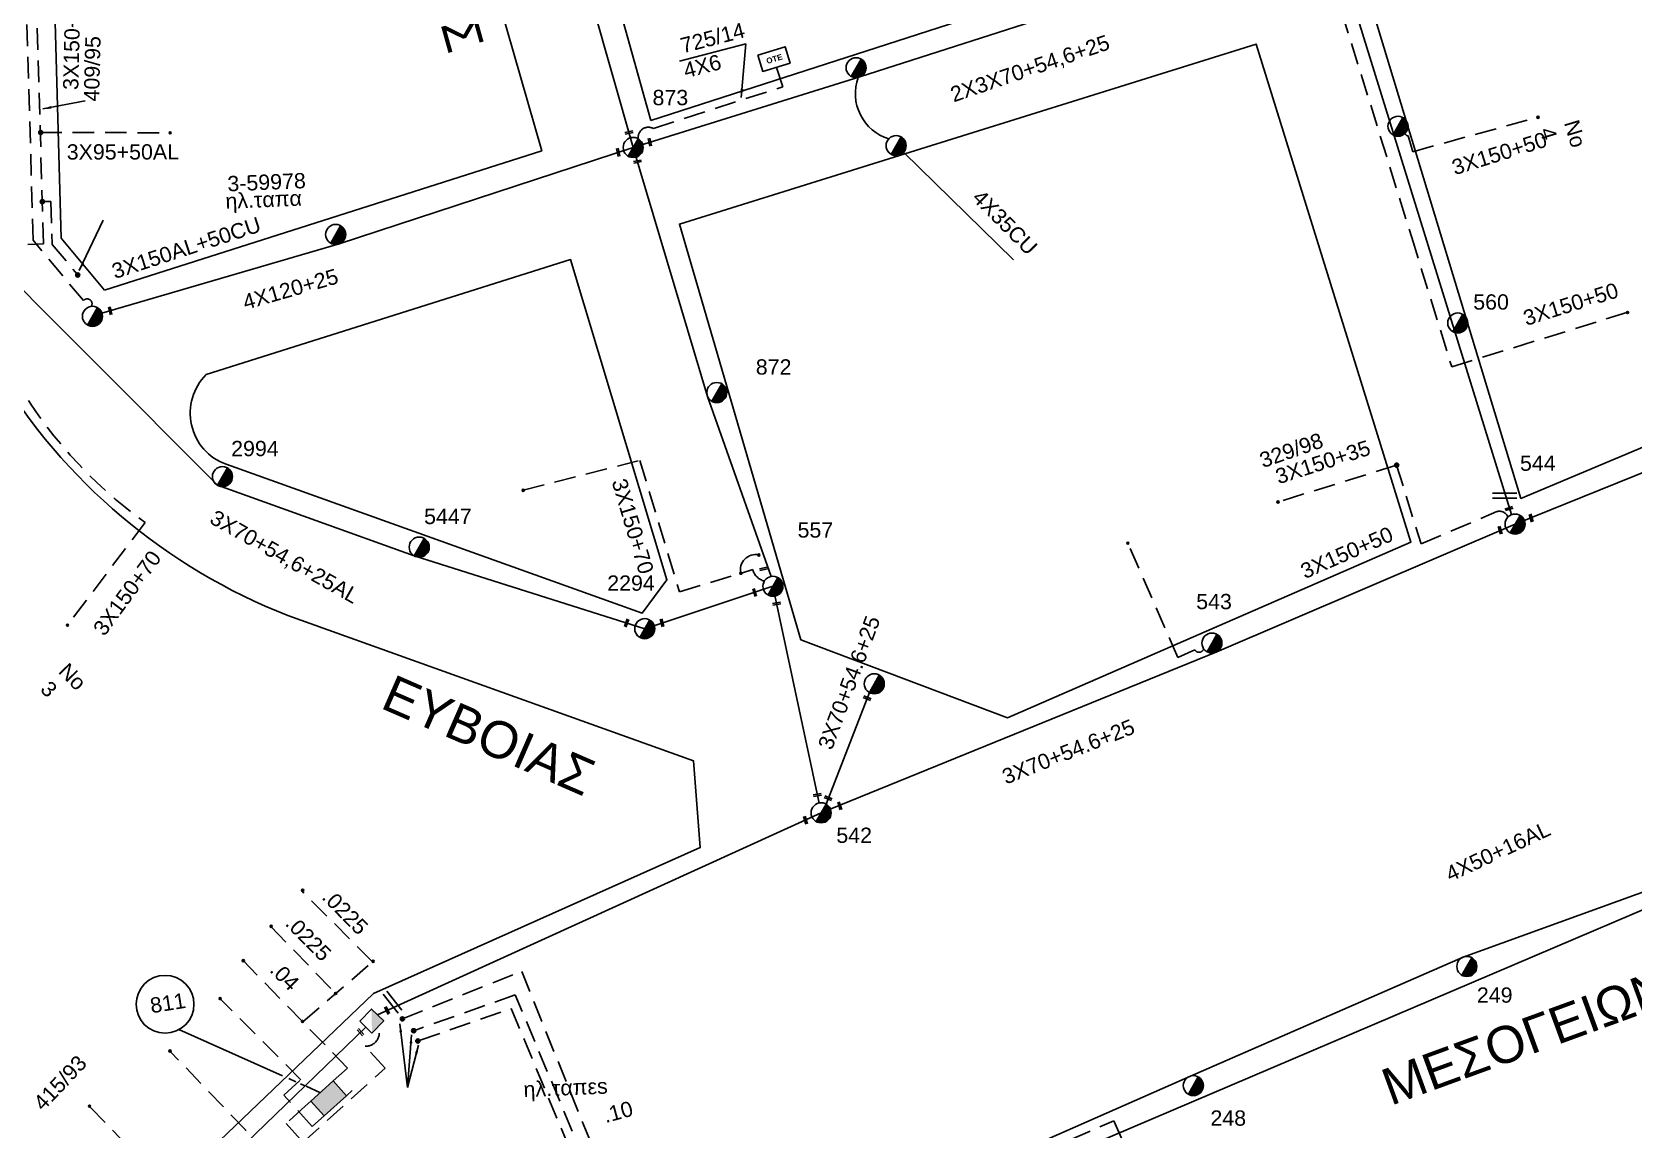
# Model space of a CAD drawing. Header units: millimetres. Extents: x 771 to 3391, y 686 to 1835.
# Drawn here: x 2200.2 to 2388.6, y 1371.8 to 1501 of the extents above; entities that cross this region are included whole.
import ezdxf

# ---------------------------------------------------------------- set-up
doc = ezdxf.new("R2010")
doc.units = ezdxf.units.MM
doc.linetypes.add('DASHED', pattern=[19.05, 12.7, -6.35])
for name, color, linetype in [('Link Box 4 Διευθύνσεων', 7, 'Continuous'), ('Pillar OTE', 7, 'Continuous'), ('Άγνωστα', 7, 'Continuous'), ('Γυμνά εναέρια ΧΤ (3Φ)   4x35CU', 7, 'Continuous'), ('Γυμνά εναέρια ΧΤ και ΦΟΠ (3Φ)   4x50+16AL', 7, 'Continuous'), ('Εναέρια παροχή ΧΤ 4x16', 7, 'SYN_LINE'), ('Επιγραφές - Σχήματα', 7, 'Continuous'), ('Καλωδια Χ.Τ. 3x50+35', 7, 'Continuous'), ('Καλωδια ΧΤ  3X95+50', 7, 'Continuous'), ('Καλώδια ΧΤ   3x150+50CU', 7, 'DASHED'), ('Καλώδια ΧΤ   3x150+70AL', 7, 'DASHED'), ('Καλώδια ΧΤ   3x150AL+50CU', 7, 'DASHED'), ('Μηχανική τομή', 7, 'Continuous'), ('Στύλος ΦΜ', 7, 'Continuous'), ('Στύλος ΦΜ @ 1', 7, 'Continuous'), ('Συνδέσεις', 7, 'Continuous'), ('Συνεστραμμένα ΧΤ   3x70+54.6+25 AL', 7, 'SYN_LINE'), ('Συνεστραμμένα ΧΤ   4x120+25 AL', 7, 'SYN_LINE'), ('Τομή', 7, 'Continuous'), ('Υπόβαθρο ΔΕΗ', 7, 'Continuous'), ('Υπόγεια Καλώδια Δικτύου ΧΤ   .04', 7, 'DASHED'), ('Υπόγεια Καλώδια Δικτύου ΧΤ   .10', 7, 'DASHED'), ('Υπόγεια Καλώδια Δικτύου ΧΤ   .15', 7, 'DASHED'), ('Υπόγεια καλώδια Παροχών ΧΤ   .0225', 7, 'DASHED'), ('Υπόγεια καλώδια Παροχών ΧΤ   4x6', 7, 'DASHED')]:
    doc.layers.add(name, color=color, linetype=linetype)
doc.styles.add('arial', font='arial.ttf')
doc.styles.get("Standard").update_dxf_attribs({"font": 'arial.ttf'})
doc.linetypes.add('SYN_LINE', pattern='A,0.5,-0.0001,["/\\/\\/\\/",Standard,S=0.1,R=0,X=0,Y=-0.05],-0.25', length=0.7501)
doc.dimstyles.new('ISO-25', dxfattribs={"dimtxt": 2.5, "dimasz": 2.5, "dimexe": 1.25, "dimexo": 0.625, "dimtad": 1, "dimtxsty": 'Standard', "dimcen": 2.5, "dimadec": 0, "dimazin": 0, "dimtfac": 1, "dimtmove": 0, "dimatfit": 3, "dimfxl": 1, "dimarcsym": 0})

# ---------------------------------------------------------------- blocks, each defined once
blk = doc.blocks.new('LINK BOX 4 ΑΝΑΧΩΡΗΣΕΩΝ')
at = {"layer": 'Link Box 4 Διευθύνσεων', "ltscale": 40}
blk.add_hatch(color=256, dxfattribs=at).paths.add_polyline_path([(-3.54, 0), (-3.54, -4.67), (3.54, -4.67), (3.54, 0)])
for p, q in [((-3.54, 0), (-5.33, 0)), ((5.33, 0), (3.54, 0)), ((-3.54, -4.67), (-5.33, -4.67)), ((5.33, -4.67), (3.54, -4.67))]:
    blk.add_line(p, q, dxfattribs=at)
blk.add_lwpolyline([(-3.54, -4.67), (-3.54, 0), (3.54, 0), (3.54, -4.67)], close=True, dxfattribs=at)
blk = doc.blocks.new('ΥΠΑΡΧΩΝ ΤΣΙΜΕΝΤΕΝΙΟΣ ΣΤΥΛΟΣ')
at = {"layer": 'Στύλος ΦΜ'}
blk.add_hatch(color=7, dxfattribs=at).paths.add_polyline_path([(-1.29, -2.28, 0.574793), (2.62, 0, 0.268822), (1.3, 2.27)])
at = {"layer": 'Στύλος ΦΜ', "color": 7}
blk.add_line((-1.29, -2.28), (1.3, 2.27), dxfattribs=at)
blk.add_circle((0, 0), 2.62, dxfattribs=at)
at = {"layer": 'Στύλος ΦΜ', "flags": 4}
for tag, p in [('ΑΡΙΘΜΟΣ', (-4.68, 8.05)), ('ΤΥΠΟΣ', (-4.91, 3.03))]:
    blk.add_attdef(tag, p, '', height=4, dxfattribs=at)
blk = doc.blocks.new('TETRAGWNOS STYLOS')
at = {"layer": 'Επιγραφές - Σχήματα', "ltscale": 20}
h = blk.add_hatch(color=256, dxfattribs=at)
h.dxf.hatch_style = 1
h.paths.add_polyline_path([(1780.49, 599.68), (1778.49, 597.68), (1780.49, 597.68)])
blk.add_lwpolyline([(1778.49, 599.68), (1780.49, 599.68), (1780.49, 597.68), (1778.49, 597.68)], close=True, dxfattribs=at)
blk = doc.blocks.new('ΜΗΧΑΝΙΚΗ ΤΟΜΗ')
at = {"layer": 'Μηχανική τομή', "ltscale": 40}
for p, q in [((-1.89, 0.78), (1.89, 0.78)), ((1.89, 0), (-1.89, 0))]:
    blk.add_line(p, q, dxfattribs=at)
blk = doc.blocks.new('_ΣΥΝΔΕΣΗ')
at = {"layer": 'Συνδέσεις', "linetype": 'SYN_LINE', "ltscale": 40}
blk.add_hatch(color=256, dxfattribs=at).paths.add_polyline_path([(0.5, -0.01, 1), (-0.5, -0.01, 1)])
at = {"layer": 'Συνδέσεις'}
blk.add_circle((0, -0.01), 0.5, dxfattribs=at)
blk = doc.blocks.new('ΤΟΜΗ')
at = {"layer": 'Τομή', "ltscale": 40}
for p, q in [((-5.68, 0), (5.68, 0)), ((5.68, -2.33), (-5.68, -2.33))]:
    blk.add_line(p, q, dxfattribs=at)
blk = doc.blocks.new('PILLAR ΟΤΕ')
at = {"layer": 'Pillar OTE', "ltscale": 40}
blk.add_lwpolyline([(-3.31, 2.02), (3.39, 2.02), (3.39, -1.99), (-3.31, -1.99)], close=True, dxfattribs=at)
at = {"layer": 'Pillar OTE', "insert": (-1.81, 0.71), "char_height": 1.3575, "width": 109.961, "attachment_point": 1}
blk.add_mtext('{\\fArial|b1|i0|c161|p34;OTE}', dxfattribs=at)

msp = doc.modelspace()

# ---------------------------------------------------------------- linework, layer by layer
at = {"layer": 'Άγνωστα', "color": 62, "linetype": 'DASHED', "ltscale": 0.2}
msp.add_lwpolyline([(2360.72151, 1449.98856), (2346.8008, 1445.66791)], dxfattribs=at)
msp.add_lwpolyline([(2338.0266, 1428.38369, -0.656963491), (2336.98345, 1428.24959), (2334.96609, 1427.37079), (2329.10997, 1440.81405)], format="xyb", dxfattribs=at)
at = {"layer": 'Άγνωστα', "color": 30, "linetype": 'DASHED', "ltscale": 0.2}
msp.add_lwpolyline([(2213.10772, 1360.34515, 0.768785498), (2214.30125, 1361.12574), (2225.34879, 1371.71414), (2216.50531, 1380.94841)], format="xyb", dxfattribs=at)
at = {"layer": 'Άγνωστα', "color": 151, "linetype": 'SYN_LINE', "ltscale": 8}
msp.add_arc((2302.65189, 1493.72165), 5.5986, 160.3283951, 252.5561043, dxfattribs=at)
at = {"layer": 'Γυμνά εναέρια ΧΤ (3Φ)   4x35CU', "color": 151, "linetype": 'SYN_LINE', "ltscale": 20}
msp.add_lwpolyline([(2302.72215, 1486.8022), (2315.65008, 1474.14871)], dxfattribs=at)
at = {"layer": 'Γυμνά εναέρια ΧΤ και ΦΟΠ (3Φ)   4x50+16AL', "color": 30, "linetype": 'Continuous', "ltscale": 0.2}
for points in [[(2278.28449, 1351.20283), (2295.244, 1359.92884), (2336.46877, 1378.10623), (2368.56444, 1392.09812), (2393.5723, 1401.14014)], [(2190.38208, 1337.62639), (2213.50616, 1358.75362), (2239.4684, 1383.84828)]]:
    msp.add_lwpolyline(points, dxfattribs=at)
at = {"layer": 'Καλωδια Χ.Τ. 3x50+35', "color": 30, "linetype": 'DASHED', "ltscale": 0.2}
msp.add_lwpolyline([(2207.02658, 1374.45698), (2217.23406, 1363.93666)], dxfattribs=at)
at = {"layer": 'Καλωδια ΧΤ  3X95+50', "color": 1, "linetype": 'DASHED', "ltscale": 0.2}
msp.add_lwpolyline([(2201.17225, 1489.13921), (2216.32932, 1489.10534)], dxfattribs=at)
at = {"layer": 'Καλώδια ΧΤ   3x150+50CU', "color": 2, "linetype": 'DASHED', "ltscale": 0.2}
msp.add_lwpolyline([(2307.80651, 1694.31689, 0.617855335), (2303.87028, 1689.74731), (2304.40308, 1672.38382, 0.305282841), (2305.76822, 1669.28327), (2306.21467, 1656.06984, 0.134552215), (2307.67695, 1653.67368), (2315.00273, 1625.78292), (2327.9699, 1588.13123, 0.203006281), (2328.5739, 1586.71162), (2333.29204, 1565.50222), (2339.83672, 1545.13426), (2349.71102, 1514.51809, 0.608622879), (2354.81984, 1512.41433), (2357.36615, 1504.2069), (2354.28186, 1503.25001), (2362.49201, 1476.78657), (2367.19553, 1461.54593), (2387.85221, 1467.96832)], format="xyb", dxfattribs=at)
at = {"layer": 'Καλώδια ΧΤ   3x150+50CU', "color": 151, "linetype": 'DASHED', "ltscale": 0.2}
for points in [[(2207.18012, 1468.67259, 0.913197862), (2206.24816, 1469.35388), (2200.33319, 1476.44557), (2199.42786, 1508.24191), (2203.32714, 1518.15634), (2182.16755, 1524.29321), (2179.53288, 1514.77973)], [(2274.89098, 1348.34043, 0.978410524), (2279.84393, 1350.70787), (2293.33265, 1357.62963, 0.846387547), (2297.93397, 1359.83625), (2327.43964, 1372.8463), (2331.21684, 1364.27994)]]:
    msp.add_lwpolyline(points, format="xyb", dxfattribs=at)
at = {"layer": 'Καλώδια ΧΤ   3x150+50CU', "color": 1, "linetype": 'DASHED', "ltscale": 0.2}
for points in [[(2192.09615, 1475.66644), (2201.54578, 1476.02027), (2200.63435, 1508.03093), (2204.30029, 1517.35204), (2223.48957, 1509.805)], [(2201.40387, 1481.0046), (2202.43374, 1481.00483), (2202.57727, 1475.96388), (2205.54318, 1472.40792)]]:
    msp.add_lwpolyline(points, dxfattribs=at)
at = {"layer": 'Καλώδια ΧΤ   3x150+50CU', "color": 27, "linetype": 'DASHED', "ltscale": 0.2}
msp.add_lwpolyline([(2361.68501, 1489.00813, 0.207683988), (2362.0598, 1488.73302), (2362.62349, 1486.87583), (2377.31258, 1490.93855)], format="xyb", dxfattribs=at)
at = {"layer": 'Καλώδια ΧΤ   3x150+50CU', "color": 62, "linetype": 'DASHED', "ltscale": 0.2}
msp.add_lwpolyline([(2360.72151, 1449.98856), (2363.60117, 1440.71059), (2372.51703, 1444.53054, -0.373458585), (2373.81817, 1443.88887)], format="xyb", dxfattribs=at)
at = {"layer": 'Καλώδια ΧΤ   3x150+50CU', "color": 133, "linetype": 'DASHED', "ltscale": 0.2}
msp.add_lwpolyline([(2245.75453, 1382.28069), (2256.56744, 1386.03392), (2269.80037, 1354.3495), (2268.78913, 1353.9012, 0.768063866), (2261.00811, 1341.90538)], format="xyb", dxfattribs=at)
at = {"layer": 'Καλώδια ΧΤ   3x150+50CU', "color": 5, "linetype": 'DASHED', "ltscale": 0.2}
msp.add_lwpolyline([(2232.34872, 1374.5486), (2230.09453, 1372.51528), (2232.08235, 1370.31154), (2241.72579, 1379.01009), (2239.37219, 1381.61935, 0.581504771), (2240.88227, 1383.87935)], format="xyb", dxfattribs=at)
at = {"layer": 'Καλώδια ΧΤ   3x150+70AL', "color": 1, "linetype": 'DASHED', "ltscale": 0.2}
msp.add_lwpolyline([(2196.42812, 1463.43468, -0.780425774), (2197.80157, 1460.83174, 0.108589866), (2213.50668, 1443.23466), (2204.38067, 1431.16149)], format="xyb", dxfattribs=at)
at = {"layer": 'Καλώδια ΧΤ   3x150+70AL', "color": 30, "linetype": 'DASHED', "ltscale": 0.2}
msp.add_lwpolyline([(2257.98373, 1447.03019), (2271.70193, 1450.55367), (2276.35564, 1435.09476), (2284.97892, 1437.69069, 0.269302182), (2286.34802, 1436.34328)], format="xyb", dxfattribs=at)
at = {"layer": 'Συνεστραμμένα ΧΤ   3x70+54.6+25 AL', "color": 30, "ltscale": 20}
msp.add_lwpolyline([(2250.50839, 1564.01577), (2261.19941, 1521.53522), (2270.9176, 1487.37491), (2279.66876, 1458.08505), (2287.13412, 1436.89421)], dxfattribs=at)
at = {"layer": 'Συνεστραμμένα ΧΤ   3x70+54.6+25 AL', "color": 27, "ltscale": 20}
msp.add_lwpolyline([(2374.24535, 1444.16262), (2352.73327, 1513.6115)], dxfattribs=at)
at = {"layer": 'Συνεστραμμένα ΧΤ   3x70+54.6+25 AL', "color": 62, "linetype": 'SYN_LINE', "ltscale": 20}
for points in [[(2192.68427, 1477.03201), (2222.02345, 1447.61679), (2245.16742, 1439.31662), (2272.27587, 1430.74649), (2287.3606, 1435.73669), (2292.77723, 1410.23193)], [(2240.8512, 1385.29322), (2293.02417, 1409.07857), (2339.58292, 1428.02984), (2374.65459, 1443.05611), (2404.64982, 1455.17314), (2434.84216, 1468.27144), (2454.92502, 1477.22238)]]:
    msp.add_lwpolyline(points, dxfattribs=at)
at = {"layer": 'Συνεστραμμένα ΧΤ   3x70+54.6+25 AL', "color": 62, "linetype": 'SYN_LINE', "ltscale": 15}
msp.add_lwpolyline([(2293.60747, 1410.10175), (2298.69724, 1423.23731)], dxfattribs=at)
at = {"layer": 'Συνεστραμμένα ΧΤ   4x120+25 AL', "color": 151, "linetype": 'SYN_LINE', "ltscale": 20}
msp.add_lwpolyline([(2208.43103, 1467.85942), (2236.31901, 1476.03022), (2270.9176, 1487.37491), (2297.58991, 1495.67158), (2323.03293, 1503.84942), (2351.65244, 1513.30907)], dxfattribs=at)
at = {"layer": 'Υπόβαθρο ΔΕΗ'}
for points in [[(2272.98579, 1490.55215), (2340.69432, 1512.44568), (2322.34799, 1573.82794), (2255.38076, 1553.6128), (2272.98579, 1490.55215)], [(2208.73958, 1470.57595), (2260.1656, 1486.98174), (2242.04733, 1549.99963), (2216.44728, 1542.5549), (2202.7617, 1507.75762), (2203.64651, 1476.68223), (2208.73958, 1470.57595)], [(2357.88125, 1503.57685), (2431.55459, 1526.5307), (2443.85696, 1474.88579), (2375.33365, 1446.07578), (2357.88125, 1503.57685)], [(2290.62326, 1429.41467), (2314.93805, 1420.23934), (2362.40076, 1440.91494), (2344.20528, 1499.53896), (2276.35016, 1478.35191), (2290.62326, 1429.41467)], [(2284.18307, 1499.58011), (2276.35278, 1497.53349)], [(2337.97253, 1285.00536), (2484.4468, 1351.30659), (2454.78966, 1425.44773), (2315.3288, 1365.98262), (2337.97253, 1285.00536)], [(2217.48049, 1383.56409), (2229.64937, 1378.13721)], [(2230.40122, 1377.80191), (2231.24242, 1377.42676)], [(2231.80112, 1377.1776), (2232.28112, 1376.96354)], [(2232.4317, 1376.89639), (2234.11788, 1376.14441)]]:
    msp.add_lwpolyline(points, dxfattribs=at)
msp.add_lwpolyline([(2073.86029, 1422.60908), (2135.79225, 1481.32938), (2170.3152, 1513.81527), (2189.39804, 1508.55736, 0.152654007), (2195.97664, 1461.25577, 0.16543394), (2230.2899, 1432.30107), (2278.03044, 1415.19075), (2278.79774, 1404.98993), (2240.3731, 1387.80974), (2173.32775, 1323.67945), (2115.92702, 1381.0024)], format="xyb", close=True, dxfattribs=at)
msp.add_lwpolyline([(2220.69372, 1460.65207), (2263.55198, 1474.17138), (2274.89265, 1436.49941), (2271.98583, 1432.58237), (2223.04747, 1450.09524, -0.551356611), (2220.69372, 1460.65207, -1.521739962)], format="xyb", dxfattribs=at)
msp.add_circle((2215.85255, 1386.54715), 3.39836, dxfattribs=at)
msp.add_arc((2285.31229, 1437.68211), 1.78069, 77.8056107, 193.3952963, dxfattribs=at)
at = {"layer": 'Υπόγεια Καλώδια Δικτύου ΧΤ   .04', "color": 5, "linetype": 'DASHED', "ltscale": 0.2}
msp.add_lwpolyline([(2236.30531, 1378.11751), (2237.32745, 1379.0395), (2237.32745, 1379.0395), (2224.99173, 1391.71807)], dxfattribs=at)
at = {"layer": 'Υπόγεια Καλώδια Δικτύου ΧΤ   .10', "color": 2, "ltscale": 0.2}
msp.add_lwpolyline([(2272.55256, 1350.5296), (2257.0499, 1387.64857), (2245.09646, 1383.43852)], dxfattribs=at)
at = {"layer": 'Υπόγεια Καλώδια Δικτύου ΧΤ   .15', "color": 6, "linetype": 'DASHED', "ltscale": 0.2}
msp.add_lwpolyline([(2243.77027, 1384.83088), (2243.77027, 1384.83088), (2257.79872, 1390.42305), (2273.72254, 1350.96741)], dxfattribs=at)
at = {"layer": 'Υπόγεια καλώδια Παροχών ΧΤ   .0225', "color": 5, "ltscale": 0.2}
for points in [[(2232.04334, 1384.47047), (2240.24905, 1391.53219), (2231.89835, 1399.92533)], [(2228.29518, 1395.70097), (2235.9207, 1387.80727)], [(2233.91202, 1372.81548), (2233.16844, 1372.14476), (2229.828, 1375.86361), (2231.83272, 1377.66435), (2222.16513, 1387.35954)]]:
    msp.add_lwpolyline(points, dxfattribs=at)
at = {"layer": 'Υπόγεια καλώδια Παροχών ΧΤ   4x6', "linetype": 'DASHED', "ltscale": 0.2}
msp.add_lwpolyline([(2271.50089, 1488.39809, -0.612279111), (2273.29345, 1489.60065), (2288.51737, 1494.5233), (2287.79153, 1496.76803)], format="xyb", dxfattribs=at)

# ---------------------------------------------------------------- block references
at = {"layer": 'Link Box 4 Διευθύνσεων', "xscale": 0.4999999999999999, "yscale": 0.4999999999999999, "zscale": 0.4999999999999999, "rotation": 42.05102643720384}
msp.add_blockref('LINK BOX 4 ΑΝΑΧΩΡΗΣΕΩΝ', (2234.32701, 1376.33305), dxfattribs=at)
at = {"layer": 'Pillar OTE', "xscale": 0.5, "yscale": 0.5, "zscale": 0.5, "rotation": 16.80466226919112}
msp.add_blockref('PILLAR ΟΤΕ', (2287.46253, 1497.76188), dxfattribs=at)
at = {"layer": 'Επιγραφές - Σχήματα', "rotation": 46.25893517667141}
msp.add_blockref('TETRAGWNOS STYLOS', (1442.35071, -314.98697), dxfattribs=at)
at = {"layer": 'Μηχανική τομή'}
for p, xscale, yscale, zscale, rotation in [((2270.44813, 1489.03107), 0.2500000000001927, 0.2500000000001927, 0.2500000000001927, 11.16883176046481), ((2269.2552, 1486.82982), 0.249999999999919, 0.249999999999919, 0.249999999999919, 102.72345310683), ((2272.97053, 1488.01349), 0.249999999999919, 0.249999999999919, 0.249999999999919, 102.72345310683), ((2271.44383, 1485.61358), 0.2500000000001927, 0.2500000000001927, 0.2500000000001927, 11.16883176046481), ((2209.50524, 1468.17415), 0.249999999999919, 0.249999999999919, 0.249999999999919, 102.7234531068301), ((2373.96349, 1444.78919), 0.25, 0.25, 0.25, 17.93393506044018), ((2376.64102, 1443.80462), 0.249999999999919, 0.249999999999919, 0.249999999999919, 107.158765802302), ((2372.9931, 1442.36402), 0.249999999999919, 0.249999999999919, 0.249999999999919, 107.158765802302), ((2286.26639, 1437.687), 0.2500000000001927, 0.2500000000001927, 0.2500000000001927, 11.16883176046481), ((2285.29866, 1435.0393), 0.249999999999919, 0.249999999999919, 0.249999999999919, 107.158765802302), ((2287.81751, 1433.58529), 0.25, 0.25, 0.25, 8.966967530219996), ((2270.23347, 1431.37795), 0.249999999999919, 0.249999999999919, 0.249999999999919, 68.45138536945211), ((2274.40987, 1431.45244), 0.249999999999919, 0.249999999999919, 0.249999999999919, 104.070970751715), ((2298.40348, 1422.47451), 0.25, 0.25, 0.25, 339.3171365512188), ((2292.59961, 1411.06828), 0.25, 0.25, 0.25, 8.966967530219996), ((2293.81777, 1410.712), 0.25, 0.25, 0.25, 339.3171365512188), ((2295.30153, 1409.91756), 0.249999999999919, 0.249999999999919, 0.249999999999919, 107.158765802302), ((2291.27689, 1408.25054), 0.249999999999919, 0.249999999999919, 0.249999999999919, 107.158765802302), ((2241.8745, 1385.78545), 0.2500000000001928, 0.2500000000001928, 0.2500000000001928, 295.6741795948716), ((2238.77259, 1383.19942), 0.2500000000001928, 0.2500000000001928, 0.2500000000001928, 312.6268794242704)]:
    msp.add_blockref('ΜΗΧΑΝΙΚΗ ΤΟΜΗ', p, dxfattribs=dict(at, xscale=xscale, yscale=yscale, zscale=zscale, rotation=rotation))
at = {"layer": 'Στύλος ΦΜ @ 1', "ltscale": 40, "xscale": 0.4499999999998181, "yscale": 0.4499999999998181, "zscale": 0.4499999999998181}
for p in [(2297.13668, 1496.75865), (2360.8832, 1489.87083), (2301.84787, 1487.59136), (2235.91879, 1477.13791), (2207.30885, 1467.50187), (2299.27827, 1424.26178)]:
    msp.add_blockref('ΥΠΑΡΧΩΝ ΤΣΙΜΕΝΤΕΝΙΟΣ ΣΤΥΛΟΣ', p, dxfattribs=at)
at = {"layer": 'Στύλος ΦΜ @ 1', "ltscale": 40}
ref = msp.add_blockref('ΥΠΑΡΧΩΝ ΤΣΙΜΕΝΤΕΝΙΟΣ ΣΤΥΛΟΣ', (2270.91533, 1487.3762), dxfattribs=dict(at, xscale=0.4499999999998181, yscale=0.4499999999998181, zscale=0.4499999999998181))
ref.add_attrib('ΤΥΠΟΣ', '873', (2273.19072, 1492.34988), dxfattribs={"layer": 'Στύλος ΦΜ', "height": 1.8, "flags": 4})
ref = msp.add_blockref('ΥΠΑΡΧΩΝ ΤΣΙΜΕΝΤΕΝΙΟΣ ΣΤΥΛΟΣ', (2367.91056, 1466.71755), dxfattribs=dict(at, xscale=0.4499999999998181, yscale=0.4499999999998181, zscale=0.4499999999998181))
ref.add_attrib('ΤΥΠΟΣ', '560', (2369.73107, 1468.29311), dxfattribs={"layer": 'Στύλος ΦΜ', "height": 1.8, "flags": 4})
ref = msp.add_blockref('ΥΠΑΡΧΩΝ ΤΣΙΜΕΝΤΕΝΙΟΣ ΣΤΥΛΟΣ', (2280.75661, 1458.5364), dxfattribs=dict(at, xscale=0.4499999999998181, yscale=0.4499999999998181, zscale=0.4499999999998181))
ref.add_attrib('ΤΥΠΟΣ', '872', (2285.33999, 1460.6439), dxfattribs={"layer": 'Στύλος ΦΜ', "height": 1.8, "flags": 4})
ref = msp.add_blockref('ΥΠΑΡΧΩΝ ΤΣΙΜΕΝΤΕΝΙΟΣ ΣΤΥΛΟΣ', (2222.60448, 1448.64126), dxfattribs=dict(at, xscale=0.4499999999998181, yscale=0.4499999999998181, zscale=0.4499999999998181))
ref.add_attrib('ΤΥΠΟΣ', '2994', (2223.62655, 1451.04492), dxfattribs={"layer": 'Στύλος ΦΜ', "height": 1.8, "flags": 4})
ref = msp.add_blockref('ΥΠΑΡΧΩΝ ΤΣΙΜΕΝΤΕΝΙΟΣ ΣΤΥΛΟΣ', (2374.65232, 1443.05741), dxfattribs=dict(at, xscale=0.4499999999998181, yscale=0.4499999999998181, zscale=0.4499999999998181))
ref.add_attrib('ΤΥΠΟΣ', '544', (2375.22966, 1449.32129), dxfattribs={"layer": 'Στύλος ΦΜ', "height": 1.8, "flags": 4})
ref = msp.add_blockref('ΥΠΑΡΧΩΝ ΤΣΙΜΕΝΤΕΝΙΟΣ ΣΤΥΛΟΣ', (2245.74845, 1440.34109), dxfattribs=dict(at, xscale=0.4499999999998181, yscale=0.4499999999998181, zscale=0.4499999999998181))
ref.add_attrib('ΤΥΠΟΣ', '5447', (2246.32021, 1443.05234), dxfattribs={"layer": 'Στύλος ΦΜ', "height": 1.8, "flags": 4})
ref = msp.add_blockref('ΥΠΑΡΧΩΝ ΤΣΙΜΕΝΤΕΝΙΟΣ ΣΤΥΛΟΣ', (2287.35834, 1435.73798), dxfattribs=dict(at, xscale=0.4499999999998181, yscale=0.4499999999998181, zscale=0.4499999999998181))
ref.add_attrib('ΤΥΠΟΣ', '557', (2290.25165, 1441.46112), dxfattribs={"layer": 'Στύλος ΦΜ', "height": 1.8, "flags": 4})
ref = msp.add_blockref('ΥΠΑΡΧΩΝ ΤΣΙΜΕΝΤΕΝΙΟΣ ΣΤΥΛΟΣ', (2272.27361, 1430.74778), dxfattribs=dict(at, xscale=0.4499999999998181, yscale=0.4499999999998181, zscale=0.4499999999998181))
ref.add_attrib('ΤΥΠΟΣ', '2294', (2267.86356, 1435.21259), dxfattribs={"layer": 'Στύλος ΦΜ', "height": 1.8, "flags": 4})
ref = msp.add_blockref('ΥΠΑΡΧΩΝ ΤΣΙΜΕΝΤΕΝΙΟΣ ΣΤΥΛΟΣ', (2338.9968, 1429.05141), dxfattribs=dict(at, xscale=0.4499999999998181, yscale=0.4499999999998181, zscale=0.4499999999998181))
ref.add_attrib('ΤΥΠΟΣ', '543', (2337.14291, 1433.03723), dxfattribs={"layer": 'Στύλος ΦΜ', "height": 1.8, "flags": 4})
ref = msp.add_blockref('ΥΠΑΡΧΩΝ ΤΣΙΜΕΝΤΕΝΙΟΣ ΣΤΥΛΟΣ', (2293.02191, 1409.07986), dxfattribs=dict(at, xscale=0.4499999999998181, yscale=0.4499999999998181, zscale=0.4499999999998181))
ref.add_attrib('ΤΥΠΟΣ', '542', (2294.81326, 1405.53469), dxfattribs={"layer": 'Στύλος ΦΜ', "height": 1.8, "flags": 4})
ref = msp.add_blockref('ΥΠΑΡΧΩΝ ΤΣΙΜΕΝΤΕΝΙΟΣ ΣΤΥΛΟΣ', (2368.97709, 1390.995), dxfattribs=dict(at, xscale=0.4499999999998181, yscale=0.4499999999998181, zscale=0.4499999999998181))
ref.add_attrib('ΤΥΠΟΣ', '249', (2370.16145, 1386.73216), dxfattribs={"layer": 'Στύλος ΦΜ', "height": 1.8, "flags": 4})
ref = msp.add_blockref('ΥΠΑΡΧΩΝ ΤΣΙΜΕΝΤΕΝΙΟΣ ΣΤΥΛΟΣ', (2336.80481, 1376.97742), dxfattribs=dict(at, xscale=0.4499999999998181, yscale=0.4499999999998181, zscale=0.4499999999998181))
ref.add_attrib('ΤΥΠΟΣ', '248', (2338.81653, 1372.25599), dxfattribs={"layer": 'Στύλος ΦΜ', "height": 1.8, "flags": 4})
at = {"layer": 'Συνδέσεις'}
for p, xscale, yscale, zscale in [((2377.34701, 1490.92308), 0.25, 0.25, 0.25), ((2201.22393, 1489.13922), 0.4777242751394019, 0.4777242751394019, 0.4777242751394019), ((2216.45494, 1489.1015), 0.25, 0.25, 0.25), ((2201.40387, 1481.0046), 0.4777242751394019, 0.4777242751394019, 0.4777242751394019), ((2205.57572, 1472.36891), 0.4777242751394019, 0.4777242751394019, 0.4777242751394019), ((2387.88664, 1467.95285), 0.25, 0.25, 0.25), ((2360.72151, 1449.98856), 0.4777242751394019, 0.4777242751394019, 0.4777242751394019), ((2257.98373, 1447.03019), 0.25, 0.25, 0.25), ((2346.76616, 1445.65716), 0.25, 0.25, 0.25), ((2329.10997, 1440.81405), 0.25, 0.25, 0.25), ((2285.68842, 1439.42262), 0.25, 0.25, 0.25), ((2283.58004, 1437.26958), 0.25, 0.25, 0.25), ((2204.38067, 1431.16149), 0.25, 0.25, 0.25), ((2232.03211, 1399.95154), 0.25, 0.25, 0.25), ((2228.34164, 1395.71585), 0.25, 0.25, 0.25), ((2225.05356, 1391.6786), 0.25, 0.25, 0.25), ((2240.32959, 1391.59894), 0.25, 0.25, 0.25), ((2222.33145, 1387.21872), 0.25, 0.25, 0.25), ((2235.91415, 1387.8077), 0.25, 0.25, 0.25), ((2243.77027, 1384.83088), 0.4777242751394019, 0.4777242751394019, 0.4777242751394019), ((2232.0116, 1384.53009), 0.25, 0.25, 0.25), ((2245.09646, 1383.43852), 0.4777242751394019, 0.4777242751394019, 0.4777242751394019), ((2245.58578, 1382.23156), 0.4777242751394019, 0.4777242751394019, 0.4777242751394019), ((2216.4324, 1381.05226), 0.25, 0.25, 0.25), ((2206.95368, 1374.56083), 0.25, 0.25, 0.25)]:
    msp.add_blockref('_ΣΥΝΔΕΣΗ', p, dxfattribs=dict(at, xscale=xscale, yscale=yscale, zscale=zscale))
at = {"layer": 'Τομή', "xscale": 0.25, "yscale": 0.25, "zscale": 0.25}
msp.add_blockref('ΤΟΜΗ', (2373.42427, 1446.6995), dxfattribs=at)
at = {"layer": 'Τομή', "xscale": 0.2499999999999669, "yscale": 0.2499999999999669, "zscale": 0.2499999999999669, "rotation": 308.1680509152084}
msp.add_blockref('ΤΟΜΗ', (2242.83457, 1386.96401), dxfattribs=at)

# ---------------------------------------------------------------- texts
at = {"ltscale": 40, "char_height": 4, "width": 67.4273804, "attachment_point": 1, "style": 'arial'}
for s, insert, rotation in [('{\\H1.083x;BΟΙΩΤΙΑΣ}', (2245.85802, 1526.49748), 285.6304902), ('{\\H1.083x;EYBOIAΣ}', (2242.76634, 1425.44454), 336.4463452), ('{\\H1.083x;MEΣOΓEIΩN}', (2358.53624, 1378.6495), 20.0890911)]:
    msp.add_mtext(s, dxfattribs=dict(at, insert=insert, rotation=rotation))
at = {"layer": 'Άγνωστα', "color": 7, "char_height": 1.8, "attachment_point": 1}
for s, gutter_width, insert, rotation in [('3X150+50', 12.5, (2203.83784, 1494.16299), 88.5652747), ('725/14', 1.89054, (2276.30316, 1500.18845), 14.4666953), ('409/95', 12.5, (2206.2848, 1492.8126), 88.5652747), ('2X3X70+54,6+25', 12.5, (2308.03158, 1494.3819), 18.8177806), ('4Χ6', 1.89054, (2276.65219, 1497.25844), 14.4666953), ('3X150+50', 12.5, (2367.02593, 1485.81991), 17.2992041), ('3X95+50AL', 12.5, (2204.28403, 1487.74989), 0.0383322), ('4X120+25', 12.5, (2224.80471, 1469.97856), 16.0063512), ('3X150+50', 12.5, (2375.42999, 1468.08883), 17.2992041), ('329/98', 12.5, (2344.40088, 1451.33582), 19.1433965), ('3X150+35', 12.5, (2346.28015, 1449.43749), 17.9259855), ('3X150+50', 12.5, (2349.21058, 1438.21915), 23.5957559), ('3X150+70', 12.5, (2207.25567, 1430.82202), 53.8191302), ('3X70+54.6+25', 12.5, (2292.59483, 1416.98603), 69.649235), ('3X70+54.6+25', 12.5, (2314.09917, 1414.05979), 21.7262597), ('811', 12.5, (2213.96746, 1387.26238), 9.0165632), ('415/93', 12.5, (2200.1979, 1375.12961), 46.658001)]:
    msp.add_mtext_dynamic_manual_height_columns(s, width=1.8, gutter_width=gutter_width, heights=[0.04535], dxfattribs=dict(at, insert=insert, rotation=rotation))
at = {"layer": 'Άγνωστα', "color": 7}
note = msp.add_mtext_dynamic_manual_height_columns('3-59978\\P', width=1.8, gutter_width=12.5, heights=[0.04535, 0], dxfattribs=dict(at, insert=(2208.85925, 1483.39289), char_height=1.8, attachment_point=1, rotation=2.4309439))
for column, words in zip(note.columns.linked_columns, ['\\P']):
    column.text = words
note = msp.add_mtext_dynamic_manual_height_columns('ηλ.ταπα\\P', width=1.8, gutter_width=12.5, heights=[0.04535, 0], dxfattribs=dict(at, insert=(2208.6263, 1481.34431), char_height=1.8, attachment_point=1, rotation=2.4309439))
for column, words in zip(note.columns.linked_columns, ['\\P']):
    column.text = words
note = msp.add_mtext_dynamic_manual_height_columns('No ', width=1.8, gutter_width=1.93743, heights=[0.04535, 0], dxfattribs=dict(at, insert=(2201.84974, 1429.53733), char_height=1.8, attachment_point=1, rotation=314.6575577))
for column, words in zip(note.columns.linked_columns, ['3']):
    column.text = words
note = msp.add_mtext_dynamic_manual_height_columns('ηλ.ταπεs^J', width=1.8, gutter_width=12.5, heights=[0.04535, 0], dxfattribs=dict(at, insert=(2243.68447, 1376.81274), char_height=1.8, attachment_point=1, rotation=2.4309439))
for column, words in zip(note.columns.linked_columns, ['\\P\\P']):
    column.text = words
at = {"layer": 'Γυμνά εναέρια ΧΤ (3Φ)   4x35CU', "color": 7, "insert": (2311.94997, 1482.58461), "char_height": 1.8, "attachment_point": 1, "rotation": 314.6575577}
msp.add_mtext_dynamic_manual_height_columns('4X35CU', width=1.8, gutter_width=12.5, heights=[0.04535], dxfattribs=at)
at = {"layer": 'Γυμνά εναέρια ΧΤ και ΦΟΠ (3Φ)   4x50+16AL', "color": 7, "insert": (2366.26508, 1402.56115), "char_height": 1.8, "attachment_point": 1, "rotation": 25.0656319}
msp.add_mtext_dynamic_manual_height_columns('4X50+16AL', width=1.8, gutter_width=12.5, heights=[0.04535], dxfattribs=at)
at = {"layer": 'Εναέρια παροχή ΧΤ 4x16', "color": 7}
note = msp.add_mtext_dynamic_manual_height_columns('Νο ', width=1.8, gutter_width=2.31233, heights=[0.04535, 0], dxfattribs=dict(at, insert=(2380.94292, 1494.73572), char_height=1.8, attachment_point=1, rotation=286.6108582))
for column, words in zip(note.columns.linked_columns, ['4']):
    column.text = words
at = {"layer": 'Καλώδια ΧΤ   3x150+70AL', "color": 7, "insert": (2270.09368, 1448.58238), "char_height": 1.8, "attachment_point": 1, "rotation": 286.5787818}
msp.add_mtext_dynamic_manual_height_columns('3X150+70', width=1.8, gutter_width=12.5, heights=[0.04535], dxfattribs=at)
at = {"layer": 'Καλώδια ΧΤ   3x150AL+50CU', "color": 7, "insert": (2209.39074, 1473.5932), "char_height": 1.8, "attachment_point": 1, "rotation": 18.0832586}
msp.add_mtext_dynamic_manual_height_columns('3X150AL+50CU', width=1.8, gutter_width=12.5, heights=[0.04535], dxfattribs=at)
at = {"layer": 'Συνεστραμμένα ΧΤ   3x70+54.6+25 AL', "color": 7, "insert": (2221.84505, 1444.81954), "char_height": 1.8, "attachment_point": 1, "rotation": 330.5124179}
msp.add_mtext_dynamic_manual_height_columns('3X70+54,6+25AL', width=1.8, gutter_width=12.5, heights=[0.04535], dxfattribs=at)
at = {"layer": 'Υπόγεια Καλώδια Δικτύου ΧΤ   .04', "color": 7, "insert": (2229.34401, 1391.73147), "char_height": 1.8, "attachment_point": 1, "rotation": 314.6575577}
msp.add_mtext_dynamic_manual_height_columns('.04', width=1.8, gutter_width=12.5, heights=[0.04535], dxfattribs=at)
at = {"layer": 'Υπόγεια Καλώδια Δικτύου ΧΤ   .10', "color": 7, "insert": (2267.20531, 1374.29388), "char_height": 1.8, "attachment_point": 1, "rotation": 15.3301745}
msp.add_mtext_dynamic_manual_height_columns('.10', width=1.8, gutter_width=12.5, heights=[0.04535], dxfattribs=at)
at = {"layer": 'Υπόγεια καλώδια Παροχών ΧΤ   .0225', "color": 7, "char_height": 1.8, "attachment_point": 1, "rotation": 314.6575577}
for insert in [(2235.47309, 1400.30297), (2231.15114, 1397.19532)]:
    msp.add_mtext_dynamic_manual_height_columns('.0225', width=1.8, gutter_width=12.5, heights=[0.04535], dxfattribs=dict(at, insert=insert))

# ---------------------------------------------------------------- leaders
at = {"layer": 'Επιγραφές - Σχήματα', "ltscale": 40}
for points in [[(2283.62893, 1493.27172), (2284.18307, 1499.58011)], [(2201.4813, 1491.90122), (2206.46381, 1492.86211)], [(2205.76676, 1472.87921), (2208.56883, 1478.80929)], [(2243.46587, 1384.25336), (2244.36809, 1376.74189)], [(2244.84655, 1382.94707), (2244.36809, 1376.74189)], [(2245.65656, 1381.73278), (2244.36809, 1376.74189)]]:
    msp.add_leader(points, dimstyle='ISO-25', override={"dimasz": 1, "dimtad": 0}, dxfattribs=at)

doc.saveas('drawing.dxf')
